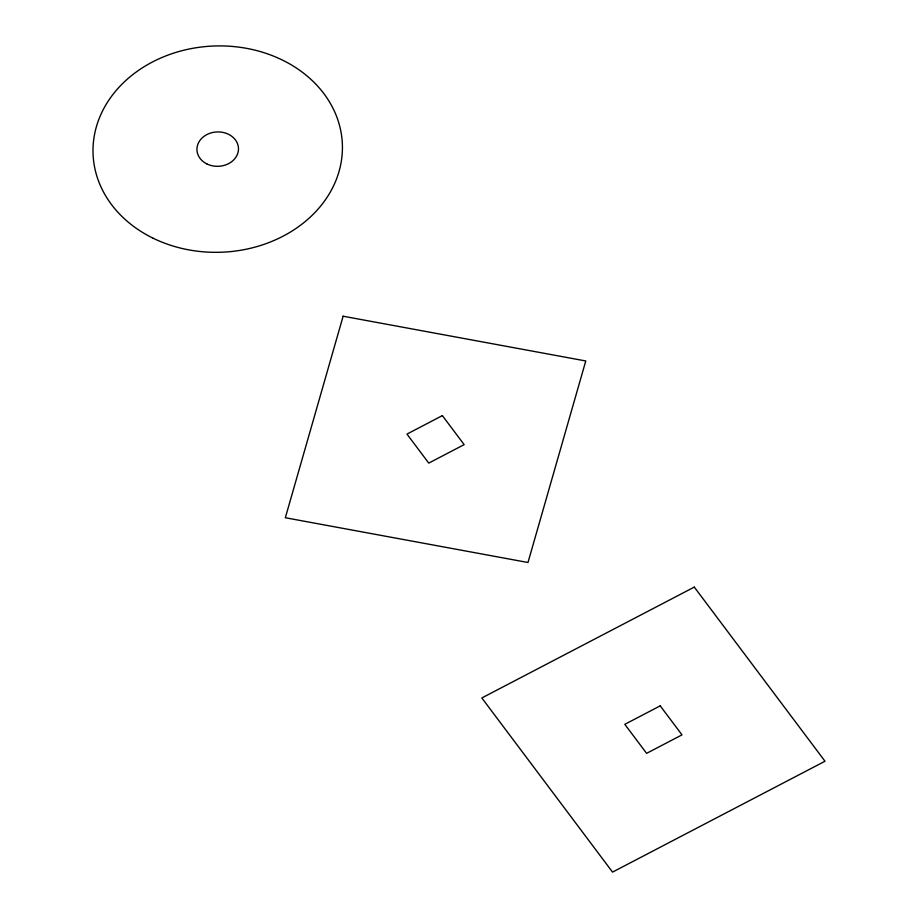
<?xml version="1.0" encoding="UTF-8"?>
<svg xmlns="http://www.w3.org/2000/svg" width="918" height="918" viewBox="0 0 918 918"><rect width="100%" height="100%" fill="white"/><g stroke="black" fill="none" stroke-linecap="round" stroke-linejoin="round"><path stroke-width="1.38" d="M343.125 316.217L285.337 517.741L527.988 562.493L585.776 360.969L343.125 316.217M442.373 415.613L406.961 434.088L428.752 463.108L464.152 444.633L442.373 415.613M694.283 587.095L481.835 697.955L612.547 872.1L824.995 761.24L694.283 587.095M660.226 705.85L624.814 724.325L646.605 753.345L682.005 734.87L660.226 705.85M153.237 238.278A124.756 103.183 -2.3 0 0 342.403 149.565A124.756 103.183 -2.3 0 0 157.471 59.509A124.756 103.183 -2.3 0 0 153.237 238.278M206.825 163.909A20.793 17.201 -2.3 0 0 238.485 149.324A20.793 17.201 -2.3 0 0 207.812 134.12A20.793 17.201 -2.3 0 0 206.825 163.909"/></g></svg>
